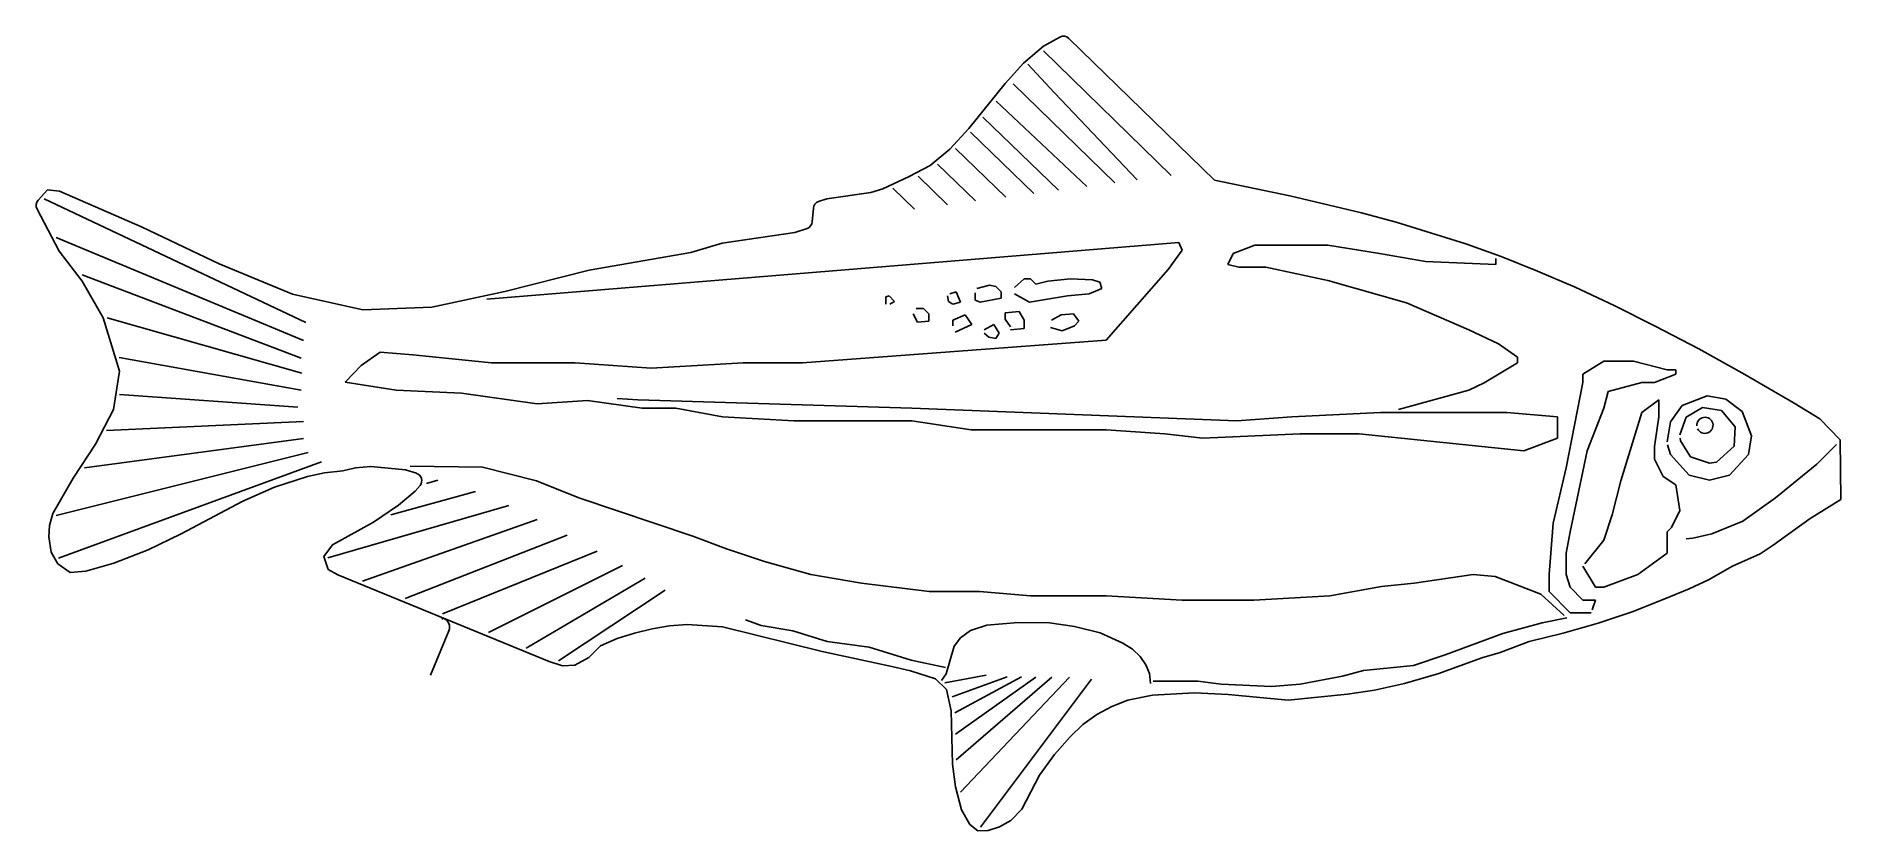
# Model space of a CAD drawing. Extents: x 0 to 9.4, y 0 to 4.14.
import ezdxf

# ---------------------------------------------------------------- set-up
doc = ezdxf.new("R2010")
doc.units = 0
doc.layers.add('WHITE', color=7, linetype='CONTINUOUS')

msp = doc.modelspace()

# ---------------------------------------------------------------- linework, layer by layer
at = {"layer": 'WHITE', "linetype": 'CONTINUOUS'}
for p, q in [((5.145999, 3.996), (5.249, 4.085)), ((5.249, 4.085), (5.334, 4.131999)), ((5.25, 4.060999), (5.914999, 3.411)), ((5.381999, 4.125), (6.139999, 3.385999)), ((5.05, 3.89), (5.145999, 3.996)), ((5.306, 3.842), (5.168, 3.99)), ((4.861, 3.654999), (5.05, 3.89)), ((5.092, 3.888), (5.620999, 3.372999)), ((5.002999, 3.798), (5.474999, 3.354)), ((5.736999, 3.388), (5.306, 3.842)), ((4.933, 3.713999), (5.327, 3.334)), ((4.762, 3.548), (4.861, 3.654999)), ((4.868999, 3.635999), (5.198999, 3.316999)), ((4.658999, 3.461999), (4.762, 3.548)), ((4.790999, 3.551), (5.052999, 3.298)), ((4.413, 3.341), (4.55, 3.404999)), ((4.55, 3.404999), (4.658999, 3.461999)), ((4.596, 3.407999), (4.75, 3.257999)), ((4.697, 3.469), (4.895999, 3.278)), ((6.139999, 3.385999), (6.532999, 3.305)), ((0.014, 3.282), (0.061999, 3.335999)), ((0.061999, 3.335999), (0.126, 3.328999)), ((0.126, 3.328999), (0.555, 3.141)), ((4.120999, 3.289), (4.349999, 3.322)), ((4.349999, 3.322), (4.413, 3.341)), ((4.464, 3.345), (4.578, 3.236)), ((6.532999, 3.305), (6.906, 3.217)), ((0.123, 3.016), (0.008, 3.236)), ((1.407999, 2.644999), (0.045, 3.289)), ((4.045, 3.17), (4.051, 3.24)), ((4.078, 3.275), (4.120999, 3.289)), ((6.906, 3.217), (7.085999, 3.167999)), ((0.555, 3.141), (0.955999, 2.950999)), ((3.575999, 3.059), (3.953999, 3.114)), ((3.953999, 3.114), (4.018, 3.134999)), ((7.085999, 3.167999), (7.447999, 3.055)), ((1.396, 2.551), (0.107, 3.088)), ((0.244, 2.861), (0.123, 3.016)), ((2.349999, 2.766999), (5.954999, 3.062)), ((2.884, 2.917999), (3.413, 3.009999)), ((3.413, 3.009999), (3.575999, 3.059)), ((5.971, 3.020999), (5.899, 2.921)), ((5.954999, 3.062), (5.971, 3.020999)), ((6.236999, 3.003999), (6.349999, 3.046999)), ((6.349999, 3.046999), (6.73, 3.046999)), ((6.73, 3.046999), (6.999, 3.003999)), ((7.447999, 3.055), (7.631999, 2.989)), ((0.955999, 2.950999), (1.338999, 2.792999)), ((2.444999, 2.806999), (2.884, 2.917999)), ((5.899, 2.921), (5.574999, 2.552999)), ((6.209, 2.947), (6.236999, 3.003999)), ((6.265999, 2.933), (6.209, 2.947)), ((6.407, 2.933), (6.265999, 2.933)), ((6.73, 2.864), (6.407, 2.933)), ((6.999, 3.003999), (7.238999, 2.963)), ((7.238999, 2.963), (7.605, 2.947)), ((7.605, 2.947), (7.605, 2.977999)), ((7.631999, 2.989), (7.822, 2.913)), ((1.383999, 2.459), (0.243, 2.892999)), ((0.352999, 2.67), (0.244, 2.861)), ((4.968999, 2.839999), (4.902999, 2.822)), ((5.001999, 2.832999), (4.968999, 2.839999)), ((5.028999, 2.805), (5.001999, 2.832999)), ((5.149, 2.871999), (5.098999, 2.828)), ((5.182, 2.871999), (5.149, 2.871999)), ((5.21, 2.844), (5.182, 2.871999)), ((5.271999, 2.861), (5.21, 2.844)), ((5.389999, 2.871999), (5.271999, 2.861)), ((5.505, 2.867), (5.389999, 2.871999)), ((5.487999, 2.795), (5.553999, 2.822)), ((5.543, 2.855), (5.505, 2.867)), ((5.553999, 2.822), (5.543, 2.855)), ((7.139999, 2.746999), (6.73, 2.864)), ((7.822, 2.913), (8.019, 2.828999)), ((8.019, 2.828999), (8.220999, 2.733)), ((1.338999, 2.792999), (1.703999, 2.71)), ((2.063999, 2.724999), (2.444999, 2.806999)), ((4.445, 2.783999), (4.428999, 2.779)), ((4.428999, 2.779), (4.428999, 2.74)), ((4.473, 2.755), (4.445, 2.783999)), ((4.449999, 2.74), (4.473, 2.755)), ((4.75, 2.783999), (4.755, 2.755)), ((4.755, 2.755), (4.776999, 2.74)), ((4.794, 2.805), (4.761, 2.795)), ((4.776999, 2.74), (4.816999, 2.750999)), ((4.816999, 2.750999), (4.794, 2.805)), ((4.893, 2.799), (4.893, 2.762)), ((4.893, 2.762), (4.919, 2.750999)), ((4.919, 2.750999), (5.028999, 2.772)), ((5.028999, 2.772), (5.028999, 2.805)), ((5.098999, 2.795), (5.177, 2.750999)), ((5.177, 2.750999), (5.374, 2.783999)), ((5.374, 2.783999), (5.487999, 2.795)), ((7.465, 2.607), (7.139999, 2.746999)), ((8.220999, 2.733), (8.435, 2.625999)), ((0.437999, 2.391), (0.352999, 2.67)), ((1.386999, 2.381), (0.372999, 2.67)), ((1.703999, 2.71), (2.063999, 2.724999)), ((4.57, 2.69), (4.592999, 2.645999)), ((4.625, 2.717), (4.586999, 2.717)), ((4.592999, 2.645999), (4.652999, 2.651)), ((4.652999, 2.69), (4.625, 2.717)), ((4.652999, 2.651), (4.652999, 2.69)), ((4.842, 2.684999), (4.776999, 2.657)), ((4.776999, 2.657), (4.776999, 2.628)), ((4.789, 2.595), (4.875999, 2.634)), ((4.875999, 2.634), (4.842, 2.684999)), ((4.989999, 2.634), (4.940999, 2.607)), ((5.018, 2.589999), (4.989999, 2.634)), ((5.122, 2.701999), (5.05, 2.694999)), ((5.05, 2.694999), (5.05, 2.661999)), ((5.05, 2.661999), (5.078, 2.622999)), ((5.149, 2.657), (5.122, 2.701999)), ((5.149, 2.612999), (5.149, 2.657)), ((5.341, 2.684999), (5.290999, 2.657)), ((5.406, 2.69), (5.341, 2.684999)), ((5.434, 2.651), (5.406, 2.69)), ((5.410999, 2.628), (5.434, 2.651)), ((5.574999, 2.552999), (3.994999, 2.434)), ((4.940999, 2.589999), (4.964, 2.569)), ((4.964, 2.569), (5.001999, 2.562)), ((5.001999, 2.562), (5.018, 2.589999)), ((5.078, 2.607), (5.149, 2.612999)), ((5.285999, 2.618), (5.346, 2.601999)), ((5.346, 2.601999), (5.410999, 2.628)), ((7.618999, 2.533999), (7.465, 2.607)), ((8.435, 2.625999), (8.661999, 2.506999)), ((1.383999, 2.292999), (0.435999, 2.463)), ((1.794999, 2.490999), (1.695999, 2.421)), ((1.965, 2.476999), (1.794999, 2.490999)), ((2.374, 2.434), (1.965, 2.476999)), ((7.717999, 2.463999), (7.618999, 2.533999)), ((7.717999, 2.434), (7.717999, 2.463999)), ((8.661999, 2.506999), (8.902, 2.374)), ((0.405999, 2.191999), (0.437999, 2.391)), ((1.695999, 2.421), (1.611999, 2.334)), ((2.809999, 2.434), (2.374, 2.434)), ((3.206, 2.407), (2.809999, 2.434)), ((3.686, 2.434), (3.206, 2.407)), ((3.994999, 2.434), (3.686, 2.434)), ((7.545, 2.331), (7.717999, 2.434)), ((8.057999, 2.375999), (8.166999, 2.443)), ((8.057999, 2.332), (8.057999, 2.375999)), ((8.166999, 2.443), (8.321999, 2.443)), ((8.321999, 2.443), (8.496999, 2.398)), ((8.541999, 2.375999), (8.432, 2.332)), ((8.496999, 2.398), (8.541999, 2.398)), ((8.541999, 2.398), (8.541999, 2.375999)), ((8.902, 2.374), (9.157999, 2.224999)), ((1.366, 2.203999), (0.437, 2.269)), ((1.611999, 2.334), (1.878999, 2.292999)), ((1.878999, 2.292999), (2.219, 2.276999)), ((2.219, 2.276999), (2.611999, 2.220999)), ((7.098, 2.190999), (7.465, 2.292999)), ((7.465, 2.292999), (7.545, 2.331)), ((7.971, 1.886999), (8.057999, 2.332)), ((8.189999, 2.286), (8.166999, 2.197999)), ((8.364999, 2.332), (8.189999, 2.286)), ((8.432, 2.332), (8.364999, 2.332)), ((8.706, 2.262), (8.576, 2.211999)), ((8.802, 2.244999), (8.706, 2.262)), ((0.312, 2.010999), (0.405999, 2.191999)), ((2.611999, 2.220999), (2.875, 2.237999)), ((2.875, 2.237999), (3.16, 2.197999)), ((3.137, 2.242), (3.029999, 2.249)), ((4.564, 2.197999), (3.137, 2.242)), ((3.16, 2.197999), (3.335, 2.197999)), ((3.335, 2.197999), (3.576999, 2.153)), ((6.256999, 2.131999), (4.564, 2.197999)), ((7.004, 2.176), (6.543, 2.153)), ((7.663, 2.176), (7.004, 2.176)), ((7.926, 2.153), (7.663, 2.176)), ((8.166999, 2.197999), (8.079999, 1.975999)), ((8.364999, 2.176), (8.255999, 1.82)), ((8.453, 2.242), (8.364999, 2.176)), ((8.453, 2.153), (8.453, 2.242)), ((8.576, 2.211999), (8.513999, 2.128)), ((8.680999, 2.201999), (8.597, 2.151)), ((8.781, 2.187), (8.680999, 2.201999)), ((8.850999, 2.101999), (8.781, 2.187)), ((8.887, 2.181999), (8.802, 2.244999)), ((8.935999, 2.053999), (8.887, 2.181999)), ((9.157999, 2.224999), (9.291999, 2.142999)), ((1.396, 2.128999), (0.37, 2.082)), ((3.576999, 2.153), (3.95, 2.131999)), ((3.95, 2.131999), (4.564, 2.131999)), ((4.564, 2.131999), (4.873, 2.085999)), ((4.873, 2.085999), (5.574999, 2.085999)), ((5.574999, 2.085999), (5.881999, 2.065)), ((6.543, 2.153), (6.256999, 2.131999)), ((7.926, 2.042999), (7.926, 2.153)), ((8.432, 1.998999), (8.453, 2.153)), ((8.513999, 2.128), (8.496999, 2.023)), ((8.597, 2.151), (8.564, 2.059)), ((8.845999, 2.000999), (8.850999, 2.101999)), ((9.291999, 2.142999), (9.397999, 2.032999)), ((0.196999, 1.833999), (0.312, 2.010999)), ((1.396, 2.040999), (0.254999, 1.886999)), ((5.881999, 2.065), (6.079999, 2.042999)), ((6.079999, 2.042999), (6.585999, 2.065)), ((6.585999, 2.065), (6.893, 2.065)), ((6.893, 2.065), (7.75, 1.975999)), ((7.75, 1.975999), (7.926, 2.042999)), ((8.079999, 1.975999), (7.992, 1.554)), ((8.432, 1.932), (8.432, 1.998999)), ((8.498999, 2.006999), (8.513999, 1.957)), ((8.564999, 2.042), (8.567, 2.029)), ((8.567, 2.029), (8.618, 1.945)), ((8.753999, 1.917999), (8.845999, 2.000999)), ((8.92, 1.957), (8.935999, 2.053999)), ((9.276, 1.906), (9.378999, 2.009999)), ((9.397999, 2.032999), (9.402, 1.723)), ((1.419999, 1.968), (0.108, 1.639999)), ((1.49, 1.919), (0.119999, 1.417)), ((1.666, 1.888), (1.6, 1.871999)), ((1.746999, 1.894999), (1.666, 1.888)), ((1.927, 1.878), (1.746999, 1.894999)), ((2.328, 1.891), (1.952, 1.896999)), ((2.609999, 1.82), (2.328, 1.891)), ((7.903999, 1.598999), (7.971, 1.886999)), ((8.475999, 1.843), (8.432, 1.932)), ((8.513999, 1.957), (8.611, 1.848999)), ((8.618, 1.945), (8.718, 1.911999)), ((8.718, 1.911999), (8.753999, 1.917999)), ((8.821999, 1.848999), (8.92, 1.957)), ((9.060999, 1.731999), (9.276, 1.906)), ((0.090999, 1.649999), (0.196999, 1.833999)), ((1.243999, 1.786999), (1.08, 1.713999)), ((1.416, 1.843), (1.243999, 1.786999)), ((1.506, 1.861999), (1.416, 1.843)), ((1.6, 1.871999), (1.506, 1.861999)), ((1.983999, 1.858999), (1.927, 1.878)), ((1.978, 1.766), (2.003, 1.796)), ((2.095, 1.822999), (2.036, 1.805999)), ((2.829999, 1.731999), (2.609999, 1.82)), ((8.255999, 1.82), (8.211, 1.643)), ((8.541999, 1.799), (8.475999, 1.843)), ((8.562999, 1.664999), (8.541999, 1.799)), ((8.611, 1.848999), (8.717, 1.822999)), ((8.717, 1.822999), (8.821999, 1.848999)), ((1.08, 1.713999), (0.758, 1.542999)), ((1.759999, 1.605), (1.891, 1.694)), ((2.290999, 1.764999), (1.850999, 1.643)), ((1.891, 1.694), (1.978, 1.766)), ((3.424, 1.531999), (2.829999, 1.731999)), ((8.892, 1.61), (9.060999, 1.731999)), ((9.402, 1.723), (9.241999, 1.623)), ((0.072999, 1.587), (0.090999, 1.649999)), ((2.464999, 1.690999), (1.523, 1.419)), ((1.546, 1.486999), (1.759999, 1.605)), ((2.612999, 1.618999), (1.702999, 1.297999)), ((7.881999, 1.332), (7.903999, 1.598999)), ((8.211, 1.643), (8.166999, 1.509999)), ((8.519, 1.575999), (8.562999, 1.664999)), ((8.729, 1.544), (8.892, 1.61)), ((9.241999, 1.623), (9.048999, 1.483999)), ((0.068999, 1.527999), (0.072999, 1.587)), ((0.081, 1.447999), (0.068999, 1.527999)), ((0.758, 1.542999), (0.587, 1.46)), ((2.769, 1.536999), (1.924999, 1.207)), ((3.598, 1.465999), (3.424, 1.531999)), ((7.992, 1.554), (7.971, 1.442999)), ((8.166999, 1.509999), (8.067999, 1.388)), ((8.496999, 1.554), (8.519, 1.575999)), ((8.496999, 1.442999), (8.496999, 1.554)), ((8.595999, 1.518), (8.630999, 1.521)), ((8.630999, 1.521), (8.729, 1.544)), ((0.115999, 1.388), (0.081, 1.447999)), ((0.587, 1.46), (0.407999, 1.391)), ((1.501, 1.424999), (1.546, 1.486999)), ((1.524999, 1.358), (1.501, 1.424999)), ((2.924999, 1.452999), (2.118999, 1.126999)), ((3.796, 1.399), (3.598, 1.465999)), ((7.971, 1.442999), (7.971, 1.332)), ((8.343999, 1.332), (8.496999, 1.442999)), ((8.982, 1.439), (8.836999, 1.375)), ((9.048999, 1.483999), (8.982, 1.439)), ((0.18, 1.342), (0.115999, 1.388)), ((0.263, 1.348999), (0.18, 1.342)), ((0.407999, 1.391), (0.263, 1.348999)), ((1.575, 1.33), (1.524999, 1.358)), ((2.125, 1.103999), (1.575, 1.33)), ((3.056999, 1.378), (2.358999, 1.029)), ((4.038, 1.332), (3.796, 1.399)), ((4.302, 1.286999), (4.038, 1.332)), ((7.486999, 1.332), (7.178999, 1.286999)), ((7.602, 1.320999), (7.486999, 1.332)), ((7.839, 1.228999), (7.602, 1.320999)), ((7.881999, 1.243), (7.881999, 1.332)), ((7.971, 1.332), (7.992, 1.266)), ((8.057999, 1.376), (8.123999, 1.266)), ((8.166999, 1.266), (8.343999, 1.332)), ((8.836999, 1.375), (8.711999, 1.304999)), ((3.174999, 1.312), (2.555999, 0.948)), ((3.279999, 1.25), (2.723999, 0.883)), ((4.653999, 1.243), (4.302, 1.286999)), ((4.915999, 1.243), (4.653999, 1.243)), ((5.181, 1.22), (4.915999, 1.243)), ((7.008999, 1.269999), (6.739999, 1.22)), ((7.178999, 1.286999), (7.008999, 1.269999)), ((7.960999, 1.118999), (7.839, 1.228999)), ((7.992, 1.131999), (7.881999, 1.243)), ((7.992, 1.266), (8.057999, 1.199)), ((8.123999, 1.266), (8.166999, 1.266)), ((8.612, 1.258), (8.477, 1.200999)), ((8.711999, 1.304999), (8.612, 1.258)), ((5.574999, 1.22), (5.181, 1.22)), ((5.971, 1.199), (5.574999, 1.22)), ((6.344999, 1.199), (5.971, 1.199)), ((6.739999, 1.22), (6.344999, 1.199)), ((8.102, 1.131999), (7.992, 1.131999)), ((8.057999, 1.199), (8.123999, 1.199)), ((8.123999, 1.199), (8.107, 1.146999)), ((8.314999, 1.138), (8.137999, 1.078999)), ((8.477, 1.200999), (8.314999, 1.138)), ((2.058, 0.808), (2.153, 1.039)), ((2.125, 1.103999), (2.115999, 1.1)), ((2.674999, 0.879), (2.125, 1.103999)), ((3.210999, 1.049), (3.118999, 1.026999)), ((3.301, 1.064), (3.210999, 1.049)), ((3.392999, 1.072), (3.301, 1.064)), ((3.576999, 1.059999), (3.392999, 1.072)), ((4.097, 0.930999), (3.576999, 1.059999)), ((3.697, 1.095), (3.779999, 1.065999)), ((3.779999, 1.065999), (3.944, 1.037999)), ((3.944, 1.037999), (4.122, 0.982999)), ((4.868999, 1.039999), (4.816999, 1.001999)), ((4.953999, 1.067999), (4.868999, 1.039999)), ((5.118, 1.080999), (4.953999, 1.067999)), ((5.28, 1.08), (5.118, 1.080999)), ((5.410999, 1.060999), (5.28, 1.08)), ((5.544, 1.027999), (5.410999, 1.060999)), ((7.847, 1.08), (7.640999, 1.024)), ((7.974999, 1.105999), (7.847, 1.08)), ((8.137999, 1.078999), (7.954999, 1.026)), ((2.941999, 0.959999), (2.881, 0.899999)), ((3.029, 0.998), (2.941999, 0.959999)), ((3.118999, 1.026999), (3.029, 0.998)), ((4.122, 0.982999), (4.341, 0.953999)), ((4.341, 0.953999), (4.559999, 0.885999)), ((4.783999, 0.958), (4.743, 0.814999)), ((4.816999, 1.001999), (4.783999, 0.958)), ((5.662, 0.975), (5.544, 1.027999)), ((5.712999, 0.943), (5.662, 0.975)), ((5.752999, 0.904999), (5.712999, 0.943)), ((7.640999, 1.024), (7.341, 0.912999)), ((7.778999, 0.982999), (7.627999, 0.925)), ((7.954999, 1.026), (7.778999, 0.982999)), ((2.743999, 0.856), (2.674999, 0.879)), ((2.809, 0.859), (2.743999, 0.856)), ((2.881, 0.899999), (2.809, 0.859)), ((4.459, 0.852999), (4.097, 0.930999)), ((4.556, 0.829999), (4.459, 0.852999)), ((4.559999, 0.885999), (4.738999, 0.847)), ((5.782999, 0.861999), (5.752999, 0.904999)), ((5.802, 0.815999), (5.782999, 0.861999)), ((7.176, 0.857999), (6.915999, 0.830999)), ((7.341, 0.912999), (7.176, 0.857999)), ((7.532, 0.897), (7.309, 0.815999)), ((7.627999, 0.925), (7.532, 0.897)), ((4.686999, 0.787999), (4.556, 0.829999)), ((4.743999, 0.731999), (4.686999, 0.787999)), ((4.743, 0.814999), (4.717999, 0.778999)), ((4.951, 0.806999), (4.735, 0.767)), ((5.059999, 0.799), (4.774, 0.694999)), ((5.135, 0.799), (4.788, 0.611999)), ((5.209, 0.796999), (4.791999, 0.5)), ((5.293, 0.796999), (4.794, 0.367)), ((5.385, 0.796999), (4.817999, 0.197999)), ((5.499, 0.787), (4.921999, 0.016)), ((5.806, 0.763999), (5.802, 0.815999)), ((6.052999, 0.776), (5.821, 0.776)), ((6.175, 0.760999), (6.052999, 0.776)), ((6.435999, 0.748), (6.175, 0.760999)), ((6.585999, 0.760999), (6.435999, 0.748)), ((6.806, 0.801999), (6.585999, 0.760999)), ((6.915999, 0.830999), (6.806, 0.801999)), ((7.13, 0.763999), (6.973, 0.73)), ((7.309, 0.815999), (7.13, 0.763999)), ((4.768, 0.620999), (4.743999, 0.731999)), ((5.689, 0.676999), (5.605, 0.644999)), ((5.816999, 0.703), (5.689, 0.676999)), ((6.035999, 0.714999), (5.816999, 0.703)), ((6.210999, 0.707), (6.035999, 0.714999)), ((6.524, 0.677999), (6.210999, 0.707)), ((6.833, 0.708), (6.524, 0.677999)), ((6.973, 0.73), (6.833, 0.708)), ((4.776, 0.342999), (4.768, 0.620999)), ((5.527999, 0.602999), (5.454999, 0.550999)), ((5.605, 0.644999), (5.527999, 0.602999)), ((5.388999, 0.486999), (5.306, 0.393999)), ((5.454999, 0.550999), (5.388999, 0.486999)), ((5.306, 0.393999), (5.228, 0.286)), ((4.790999, 0.224999), (4.776, 0.342999)), ((5.228, 0.286), (5.136, 0.109999)), ((4.822999, 0.105999), (4.790999, 0.224999)), ((4.866, 0.029999), (4.822999, 0.105999)), ((5.136, 0.109999), (5.078999, 0.050999)), ((4.907999, -0.004), (4.866, 0.029999)), ((5.020999, 0.017), (4.961999, -0.001)), ((5.078999, 0.050999), (5.020999, 0.017)), ((4.961999, -0.001), (4.907999, -0.004))]:
    msp.add_line(p, q, dxfattribs=at)
for centre, radius, start, end in [((5.3534, 4.097199), 0.039842, 44.18769, 119.1384), ((0.0431, 3.2548), 0.039817, 136.9329, 208.1741), ((4.091, 3.236999), 0.040112, 108.8861, 175.7108), ((4.005, 3.173), 0.040162, 288.8861, 355.7108), ((8.694, 2.108999), 0.042047, 205.3462, 184.0857), ((1.972, 1.820999), 0.039824, 321.1155, 72.47447), ((2.1069, 1.0577), 0.049748, 337.9206, 68.64825)]:
    msp.add_arc(centre, radius, start, end, dxfattribs=at)

doc.saveas('drawing.dxf')
